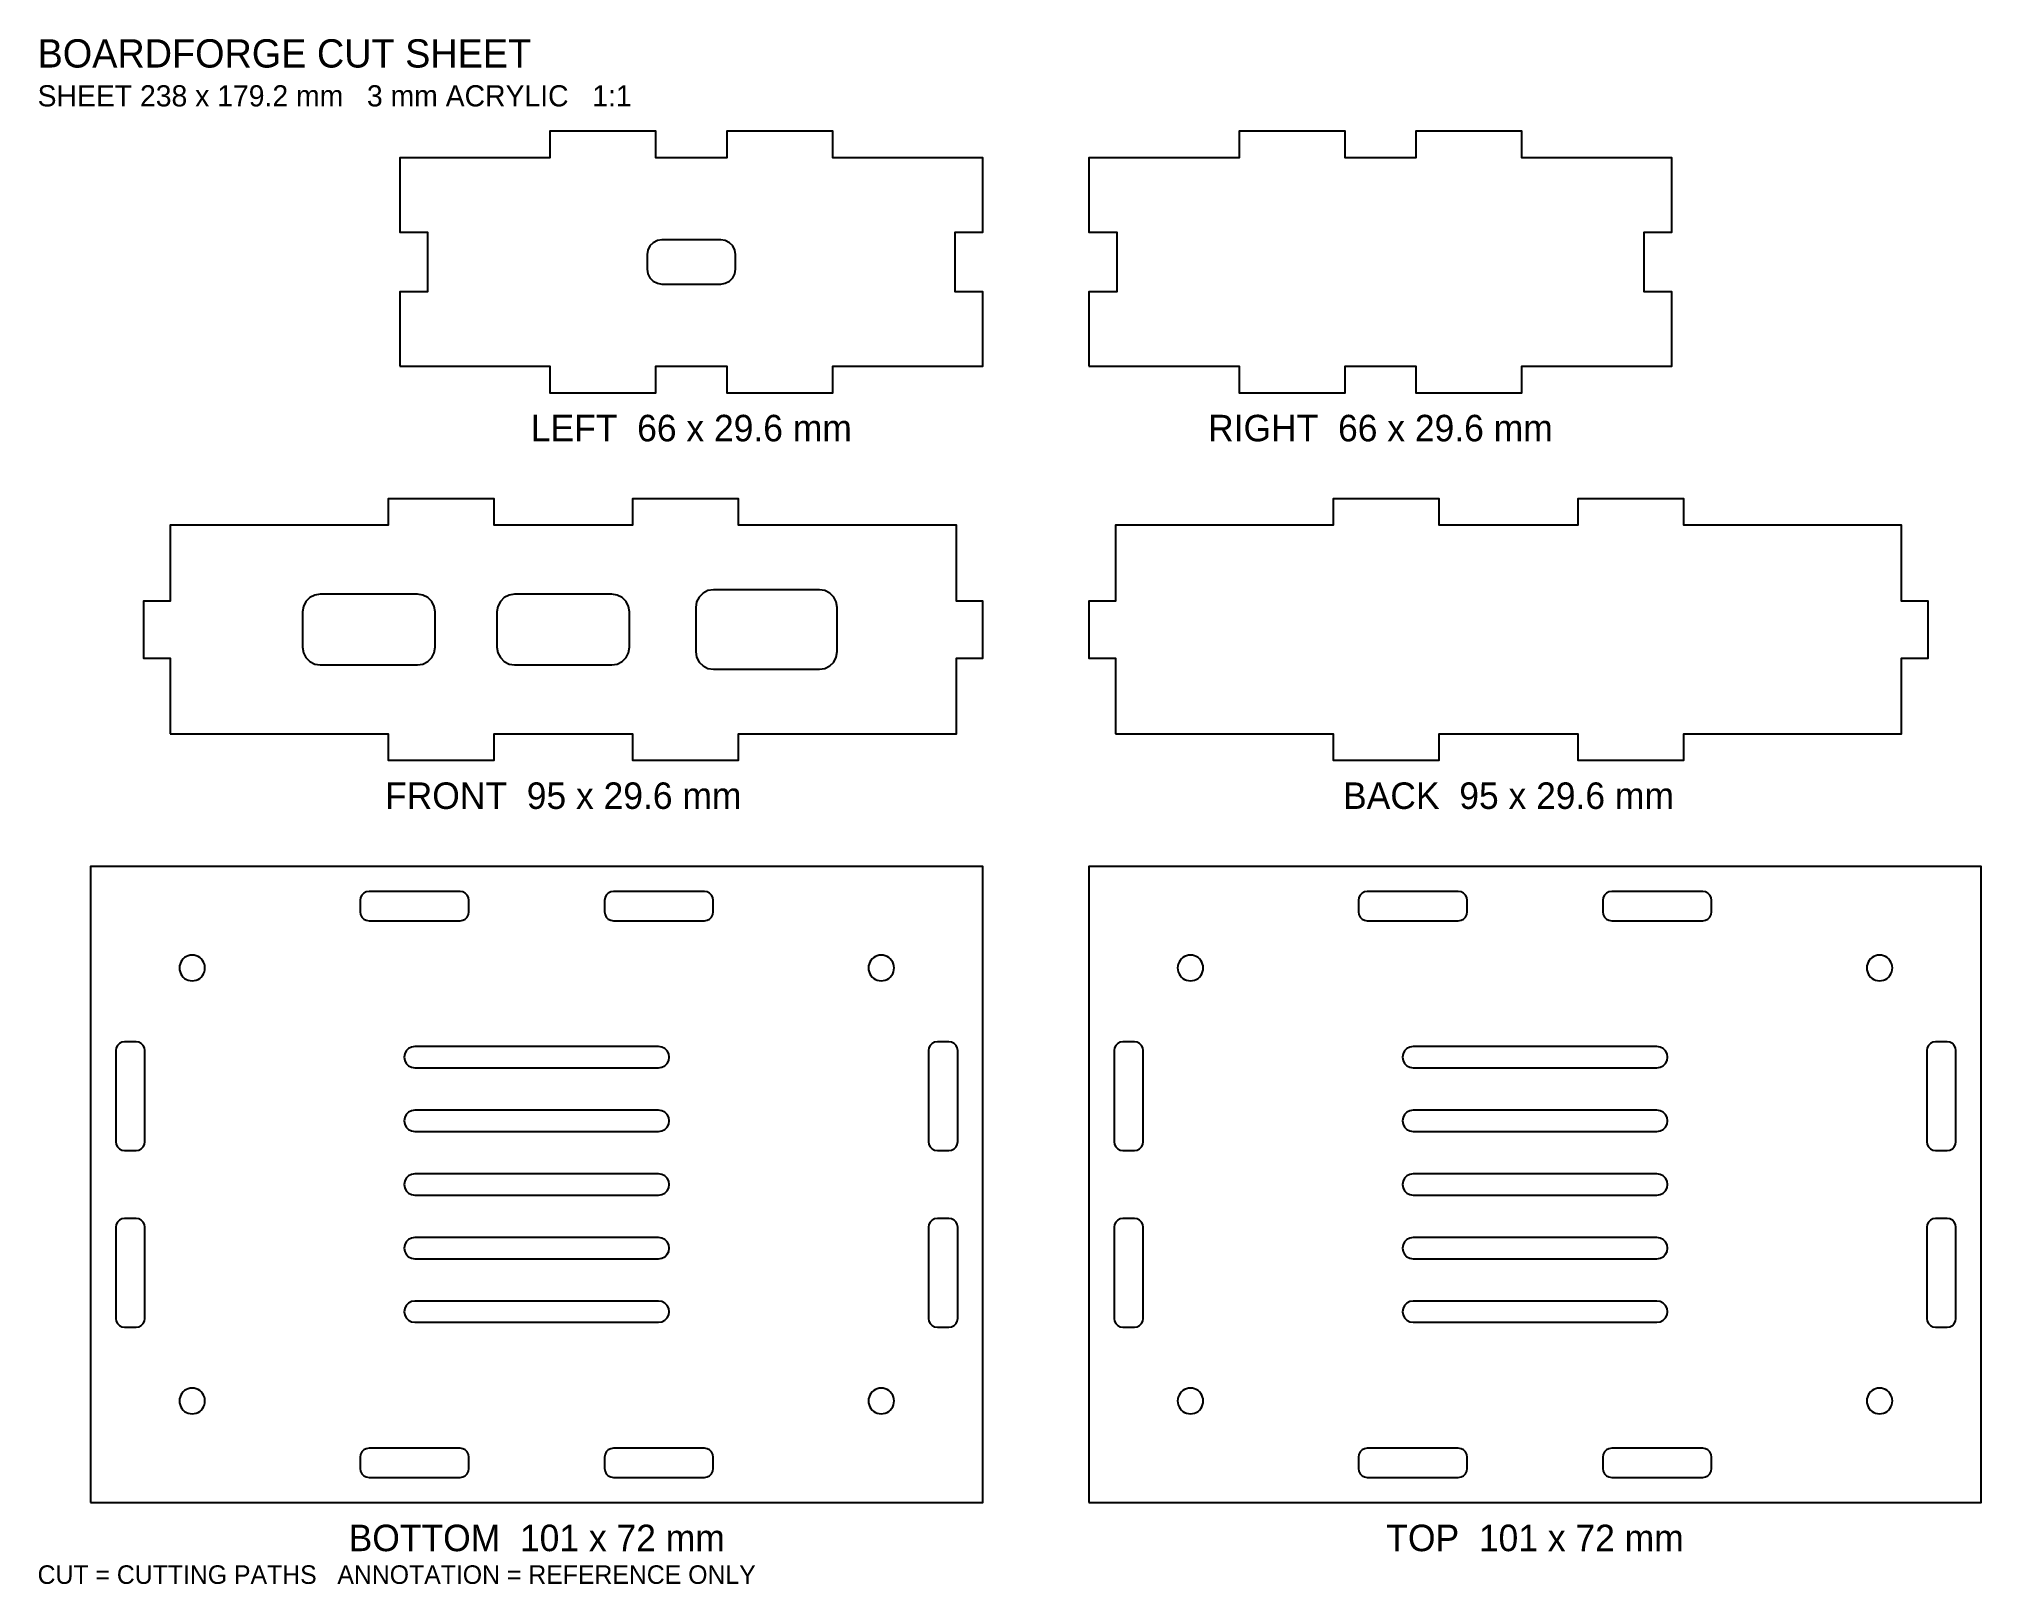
# Model space of a CAD drawing. Header units: millimetres. Extents: x 6 to 226, y 3 to 178.
import ezdxf
from ezdxf.enums import TextEntityAlignment as Align

# ---------------------------------------------------------------- set-up
doc = ezdxf.new("R2010")
doc.units = ezdxf.units.MM
doc.layers.add('ANNOTATION', color=7, linetype='CONTINUOUS')
doc.layers.add('CUT', color=1, linetype='CONTINUOUS')

msp = doc.modelspace()

# ---------------------------------------------------------------- linework, layer by layer
at = {"layer": 'CUT'}
for points in [[(47, 140.6), (64, 140.6), (64, 137.6), (76, 137.6), (76, 140.6), (84, 140.6), (84, 137.6), (96, 137.6), (96, 140.6), (113, 140.6), (113, 149.0278), (109.85, 149.0278), (109.85, 155.7722), (113, 155.7722), (113, 164.2), (96, 164.2), (96, 167.2), (84, 167.2), (84, 164.2), (76, 164.2), (76, 167.2), (64, 167.2), (64, 164.2), (47, 164.2), (47, 155.7722), (50.15, 155.7722), (50.15, 149.0278), (47, 149.0278)], [(125, 140.6), (142, 140.6), (142, 137.6), (154, 137.6), (154, 140.6), (162, 140.6), (162, 137.6), (174, 137.6), (174, 140.6), (191, 140.6), (191, 149.0278), (187.85, 149.0278), (187.85, 155.7722), (191, 155.7722), (191, 164.2), (174, 164.2), (174, 167.2), (162, 167.2), (162, 164.2), (154, 164.2), (154, 167.2), (142, 167.2), (142, 164.2), (125, 164.2), (125, 155.7722), (128.15, 155.7722), (128.15, 149.0278), (125, 149.0278)], [(76.6667, 149.9), (83.3333, 149.9), (83.8484, 149.9816), (84.313, 150.2183), (84.6817, 150.587), (84.9184, 151.0516), (85, 151.5667), (85, 153.2333), (84.9184, 153.7484), (84.6817, 154.213), (84.313, 154.5817), (83.8484, 154.8184), (83.3333, 154.9), (76.6667, 154.9), (76.1516, 154.8184), (75.687, 154.5817), (75.3183, 154.213), (75.0816, 153.7484), (75, 153.2333), (75, 151.5667), (75.0816, 151.0516), (75.3183, 150.587), (75.687, 150.2183), (76.1516, 149.9816)], [(21, 99), (45.6667, 99), (45.6667, 96), (57.6667, 96), (57.6667, 99), (73.3333, 99), (73.3333, 96), (85.3333, 96), (85.3333, 99), (110, 99), (110, 107.5778), (113, 107.5778), (113, 114.0222), (110, 114.0222), (110, 122.6), (85.3333, 122.6), (85.3333, 125.6), (73.3333, 125.6), (73.3333, 122.6), (57.6667, 122.6), (57.6667, 125.6), (45.6667, 125.6), (45.6667, 122.6), (21, 122.6), (21, 114.0222), (18, 114.0222), (18, 107.5778), (21, 107.5778)], [(128, 99), (152.6667, 99), (152.6667, 96), (164.6667, 96), (164.6667, 99), (180.3333, 99), (180.3333, 96), (192.3333, 96), (192.3333, 99), (217, 99), (217, 107.5778), (220, 107.5778), (220, 114.0222), (217, 114.0222), (217, 122.6), (192.3333, 122.6), (192.3333, 125.6), (180.3333, 125.6), (180.3333, 122.6), (164.6667, 122.6), (164.6667, 125.6), (152.6667, 125.6), (152.6667, 122.6), (128, 122.6), (128, 114.0222), (125, 114.0222), (125, 107.5778), (128, 107.5778)], [(38, 106.8), (49, 106.8), (49.618, 106.8979), (50.1756, 107.182), (50.618, 107.6244), (50.9021, 108.182), (51, 108.8), (51, 112.8), (50.9021, 113.418), (50.618, 113.9756), (50.1756, 114.418), (49.618, 114.7021), (49, 114.8), (38, 114.8), (37.382, 114.7021), (36.8244, 114.418), (36.382, 113.9756), (36.0979, 113.418), (36, 112.8), (36, 108.8), (36.0979, 108.182), (36.382, 107.6244), (36.8244, 107.182), (37.382, 106.8979)], [(60, 106.8), (71, 106.8), (71.618, 106.8979), (72.1756, 107.182), (72.618, 107.6244), (72.9021, 108.182), (73, 108.8), (73, 112.8), (72.9021, 113.418), (72.618, 113.9756), (72.1756, 114.418), (71.618, 114.7021), (71, 114.8), (60, 114.8), (59.382, 114.7021), (58.8244, 114.418), (58.382, 113.9756), (58.0979, 113.418), (58, 112.8), (58, 108.8), (58.0979, 108.182), (58.382, 107.6244), (58.8244, 107.182), (59.382, 106.8979)], [(82.5, 106.3), (94.5, 106.3), (95.118, 106.3979), (95.6756, 106.682), (96.118, 107.1244), (96.4021, 107.682), (96.5, 108.3), (96.5, 113.3), (96.4021, 113.918), (96.118, 114.4756), (95.6756, 114.918), (95.118, 115.2021), (94.5, 115.3), (82.5, 115.3), (81.882, 115.2021), (81.3244, 114.918), (80.882, 114.4756), (80.5979, 113.918), (80.5, 113.3), (80.5, 108.3), (80.5979, 107.682), (80.882, 107.1244), (81.3244, 106.682), (81.882, 106.3979)], [(12, 12), (113, 12), (113, 84), (12, 84)], [(125, 12), (226, 12), (226, 84), (125, 84)], [(43.5167, 77.85), (53.8167, 77.85), (54.1257, 77.8989), (54.4045, 78.041), (54.6257, 78.2622), (54.7677, 78.541), (54.8167, 78.85), (54.8167, 80.15), (54.7677, 80.459), (54.6257, 80.7378), (54.4045, 80.959), (54.1257, 81.1011), (53.8167, 81.15), (43.5167, 81.15), (43.2076, 81.1011), (42.9289, 80.959), (42.7076, 80.7378), (42.5656, 80.459), (42.5167, 80.15), (42.5167, 78.85), (42.5656, 78.541), (42.7076, 78.2622), (42.9289, 78.041), (43.2076, 77.8989)], [(71.1833, 77.85), (81.4833, 77.85), (81.7924, 77.8989), (82.0711, 78.041), (82.2924, 78.2622), (82.4344, 78.541), (82.4833, 78.85), (82.4833, 80.15), (82.4344, 80.459), (82.2924, 80.7378), (82.0711, 80.959), (81.7924, 81.1011), (81.4833, 81.15), (71.1833, 81.15), (70.8743, 81.1011), (70.5955, 80.959), (70.3743, 80.7378), (70.2323, 80.459), (70.1833, 80.15), (70.1833, 78.85), (70.2323, 78.541), (70.3743, 78.2622), (70.5955, 78.041), (70.8743, 77.8989)], [(156.5167, 77.85), (166.8167, 77.85), (167.1257, 77.8989), (167.4045, 78.041), (167.6257, 78.2622), (167.7677, 78.541), (167.8167, 78.85), (167.8167, 80.15), (167.7677, 80.459), (167.6257, 80.7378), (167.4045, 80.959), (167.1257, 81.1011), (166.8167, 81.15), (156.5167, 81.15), (156.2076, 81.1011), (155.9289, 80.959), (155.7076, 80.7378), (155.5656, 80.459), (155.5167, 80.15), (155.5167, 78.85), (155.5656, 78.541), (155.7076, 78.2622), (155.9289, 78.041), (156.2076, 77.8989)], [(184.1833, 77.85), (194.4833, 77.85), (194.7924, 77.8989), (195.0711, 78.041), (195.2924, 78.2622), (195.4344, 78.541), (195.4833, 78.85), (195.4833, 80.15), (195.4344, 80.459), (195.2924, 80.7378), (195.0711, 80.959), (194.7924, 81.1011), (194.4833, 81.15), (184.1833, 81.15), (183.8743, 81.1011), (183.5955, 80.959), (183.3743, 80.7378), (183.2323, 80.459), (183.1833, 80.15), (183.1833, 78.85), (183.2323, 78.541), (183.3743, 78.2622), (183.5955, 78.041), (183.8743, 77.8989)], [(24.95, 72.5), (24.9321, 72.7268), (24.879, 72.9481), (24.792, 73.1583), (24.6731, 73.3523), (24.5253, 73.5253), (24.3523, 73.6731), (24.1583, 73.792), (23.9481, 73.879), (23.7268, 73.9321), (23.5, 73.95), (23.2732, 73.9321), (23.0519, 73.879), (22.8417, 73.792), (22.6477, 73.6731), (22.4747, 73.5253), (22.3269, 73.3523), (22.208, 73.1583), (22.121, 72.9481), (22.0679, 72.7268), (22.05, 72.5), (22.0679, 72.2732), (22.121, 72.0519), (22.208, 71.8417), (22.3269, 71.6477), (22.4747, 71.4747), (22.6477, 71.3269), (22.8417, 71.208), (23.0519, 71.121), (23.2732, 71.0679), (23.5, 71.05), (23.7268, 71.0679), (23.9481, 71.121), (24.1583, 71.208), (24.3523, 71.3269), (24.5253, 71.4747), (24.6731, 71.6477), (24.792, 71.8417), (24.879, 72.0519), (24.9321, 72.2732)], [(102.95, 72.5), (102.9321, 72.7268), (102.879, 72.9481), (102.792, 73.1583), (102.6731, 73.3523), (102.5253, 73.5253), (102.3523, 73.6731), (102.1583, 73.792), (101.9481, 73.879), (101.7268, 73.9321), (101.5, 73.95), (101.2732, 73.9321), (101.0519, 73.879), (100.8417, 73.792), (100.6477, 73.6731), (100.4747, 73.5253), (100.3269, 73.3523), (100.208, 73.1583), (100.121, 72.9481), (100.0679, 72.7268), (100.05, 72.5), (100.0679, 72.2732), (100.121, 72.0519), (100.208, 71.8417), (100.3269, 71.6477), (100.4747, 71.4747), (100.6477, 71.3269), (100.8417, 71.208), (101.0519, 71.121), (101.2732, 71.0679), (101.5, 71.05), (101.7268, 71.0679), (101.9481, 71.121), (102.1583, 71.208), (102.3523, 71.3269), (102.5253, 71.4747), (102.6731, 71.6477), (102.792, 71.8417), (102.879, 72.0519), (102.9321, 72.2732)], [(137.95, 72.5), (137.9321, 72.7268), (137.879, 72.9481), (137.792, 73.1583), (137.6731, 73.3523), (137.5253, 73.5253), (137.3523, 73.6731), (137.1583, 73.792), (136.9481, 73.879), (136.7268, 73.9321), (136.5, 73.95), (136.2732, 73.9321), (136.0519, 73.879), (135.8417, 73.792), (135.6477, 73.6731), (135.4747, 73.5253), (135.3269, 73.3523), (135.208, 73.1583), (135.121, 72.9481), (135.0679, 72.7268), (135.05, 72.5), (135.0679, 72.2732), (135.121, 72.0519), (135.208, 71.8417), (135.3269, 71.6477), (135.4747, 71.4747), (135.6477, 71.3269), (135.8417, 71.208), (136.0519, 71.121), (136.2732, 71.0679), (136.5, 71.05), (136.7268, 71.0679), (136.9481, 71.121), (137.1583, 71.208), (137.3523, 71.3269), (137.5253, 71.4747), (137.6731, 71.6477), (137.792, 71.8417), (137.879, 72.0519), (137.9321, 72.2732)], [(215.95, 72.5), (215.9321, 72.7268), (215.879, 72.9481), (215.792, 73.1583), (215.6731, 73.3523), (215.5253, 73.5253), (215.3523, 73.6731), (215.1583, 73.792), (214.9481, 73.879), (214.7268, 73.9321), (214.5, 73.95), (214.2732, 73.9321), (214.0519, 73.879), (213.8417, 73.792), (213.6477, 73.6731), (213.4747, 73.5253), (213.3269, 73.3523), (213.208, 73.1583), (213.121, 72.9481), (213.0679, 72.7268), (213.05, 72.5), (213.0679, 72.2732), (213.121, 72.0519), (213.208, 71.8417), (213.3269, 71.6477), (213.4747, 71.4747), (213.6477, 71.3269), (213.8417, 71.208), (214.0519, 71.121), (214.2732, 71.0679), (214.5, 71.05), (214.7268, 71.0679), (214.9481, 71.121), (215.1583, 71.208), (215.3523, 71.3269), (215.5253, 71.4747), (215.6731, 71.6477), (215.792, 71.8417), (215.879, 72.0519), (215.9321, 72.2732)], [(15.85, 51.85), (17.15, 51.85), (17.459, 51.8989), (17.7378, 52.041), (17.959, 52.2622), (18.1011, 52.541), (18.15, 52.85), (18.15, 63.15), (18.1011, 63.459), (17.959, 63.7378), (17.7378, 63.959), (17.459, 64.1011), (17.15, 64.15), (15.85, 64.15), (15.541, 64.1011), (15.2622, 63.959), (15.041, 63.7378), (14.8989, 63.459), (14.85, 63.15), (14.85, 52.85), (14.8989, 52.541), (15.041, 52.2622), (15.2622, 52.041), (15.541, 51.8989)], [(107.85, 51.85), (109.15, 51.85), (109.459, 51.8989), (109.7378, 52.041), (109.959, 52.2622), (110.1011, 52.541), (110.15, 52.85), (110.15, 63.15), (110.1011, 63.459), (109.959, 63.7378), (109.7378, 63.959), (109.459, 64.1011), (109.15, 64.15), (107.85, 64.15), (107.541, 64.1011), (107.2622, 63.959), (107.041, 63.7378), (106.8989, 63.459), (106.85, 63.15), (106.85, 52.85), (106.8989, 52.541), (107.041, 52.2622), (107.2622, 52.041), (107.541, 51.8989)], [(128.85, 51.85), (130.15, 51.85), (130.459, 51.8989), (130.7378, 52.041), (130.959, 52.2622), (131.1011, 52.541), (131.15, 52.85), (131.15, 63.15), (131.1011, 63.459), (130.959, 63.7378), (130.7378, 63.959), (130.459, 64.1011), (130.15, 64.15), (128.85, 64.15), (128.541, 64.1011), (128.2622, 63.959), (128.041, 63.7378), (127.8989, 63.459), (127.85, 63.15), (127.85, 52.85), (127.8989, 52.541), (128.041, 52.2622), (128.2622, 52.041), (128.541, 51.8989)], [(220.85, 51.85), (222.15, 51.85), (222.459, 51.8989), (222.7378, 52.041), (222.959, 52.2622), (223.1011, 52.541), (223.15, 52.85), (223.15, 63.15), (223.1011, 63.459), (222.959, 63.7378), (222.7378, 63.959), (222.459, 64.1011), (222.15, 64.15), (220.85, 64.15), (220.541, 64.1011), (220.2622, 63.959), (220.041, 63.7378), (219.8989, 63.459), (219.85, 63.15), (219.85, 52.85), (219.8989, 52.541), (220.041, 52.2622), (220.2622, 52.041), (220.541, 51.8989)], [(48.7, 61.2), (76.3, 61.2), (76.6708, 61.2587), (77.0053, 61.4292), (77.2708, 61.6947), (77.4413, 62.0292), (77.5, 62.4), (77.4413, 62.7708), (77.2708, 63.1053), (77.0053, 63.3708), (76.6708, 63.5413), (76.3, 63.6), (48.7, 63.6), (48.3292, 63.5413), (47.9947, 63.3708), (47.7292, 63.1053), (47.5587, 62.7708), (47.5, 62.4), (47.5587, 62.0292), (47.7292, 61.6947), (47.9947, 61.4292), (48.3292, 61.2587)], [(161.7, 61.2), (189.3, 61.2), (189.6708, 61.2587), (190.0053, 61.4292), (190.2708, 61.6947), (190.4413, 62.0292), (190.5, 62.4), (190.4413, 62.7708), (190.2708, 63.1053), (190.0053, 63.3708), (189.6708, 63.5413), (189.3, 63.6), (161.7, 63.6), (161.3292, 63.5413), (160.9947, 63.3708), (160.7292, 63.1053), (160.5587, 62.7708), (160.5, 62.4), (160.5587, 62.0292), (160.7292, 61.6947), (160.9947, 61.4292), (161.3292, 61.2587)], [(48.7, 54), (76.3, 54), (76.6708, 54.0587), (77.0053, 54.2292), (77.2708, 54.4947), (77.4413, 54.8292), (77.5, 55.2), (77.4413, 55.5708), (77.2708, 55.9053), (77.0053, 56.1708), (76.6708, 56.3413), (76.3, 56.4), (48.7, 56.4), (48.3292, 56.3413), (47.9947, 56.1708), (47.7292, 55.9053), (47.5587, 55.5708), (47.5, 55.2), (47.5587, 54.8292), (47.7292, 54.4947), (47.9947, 54.2292), (48.3292, 54.0587)], [(161.7, 54), (189.3, 54), (189.6708, 54.0587), (190.0053, 54.2292), (190.2708, 54.4947), (190.4413, 54.8292), (190.5, 55.2), (190.4413, 55.5708), (190.2708, 55.9053), (190.0053, 56.1708), (189.6708, 56.3413), (189.3, 56.4), (161.7, 56.4), (161.3292, 56.3413), (160.9947, 56.1708), (160.7292, 55.9053), (160.5587, 55.5708), (160.5, 55.2), (160.5587, 54.8292), (160.7292, 54.4947), (160.9947, 54.2292), (161.3292, 54.0587)], [(48.7, 46.8), (76.3, 46.8), (76.6708, 46.8587), (77.0053, 47.0292), (77.2708, 47.2947), (77.4413, 47.6292), (77.5, 48), (77.4413, 48.3708), (77.2708, 48.7053), (77.0053, 48.9708), (76.6708, 49.1413), (76.3, 49.2), (48.7, 49.2), (48.3292, 49.1413), (47.9947, 48.9708), (47.7292, 48.7053), (47.5587, 48.3708), (47.5, 48), (47.5587, 47.6292), (47.7292, 47.2947), (47.9947, 47.0292), (48.3292, 46.8587)], [(161.7, 46.8), (189.3, 46.8), (189.6708, 46.8587), (190.0053, 47.0292), (190.2708, 47.2947), (190.4413, 47.6292), (190.5, 48), (190.4413, 48.3708), (190.2708, 48.7053), (190.0053, 48.9708), (189.6708, 49.1413), (189.3, 49.2), (161.7, 49.2), (161.3292, 49.1413), (160.9947, 48.9708), (160.7292, 48.7053), (160.5587, 48.3708), (160.5, 48), (160.5587, 47.6292), (160.7292, 47.2947), (160.9947, 47.0292), (161.3292, 46.8587)], [(15.85, 31.85), (17.15, 31.85), (17.459, 31.8989), (17.7378, 32.041), (17.959, 32.2622), (18.1011, 32.541), (18.15, 32.85), (18.15, 43.15), (18.1011, 43.459), (17.959, 43.7378), (17.7378, 43.959), (17.459, 44.1011), (17.15, 44.15), (15.85, 44.15), (15.541, 44.1011), (15.2622, 43.959), (15.041, 43.7378), (14.8989, 43.459), (14.85, 43.15), (14.85, 32.85), (14.8989, 32.541), (15.041, 32.2622), (15.2622, 32.041), (15.541, 31.8989)], [(107.85, 31.85), (109.15, 31.85), (109.459, 31.8989), (109.7378, 32.041), (109.959, 32.2622), (110.1011, 32.541), (110.15, 32.85), (110.15, 43.15), (110.1011, 43.459), (109.959, 43.7378), (109.7378, 43.959), (109.459, 44.1011), (109.15, 44.15), (107.85, 44.15), (107.541, 44.1011), (107.2622, 43.959), (107.041, 43.7378), (106.8989, 43.459), (106.85, 43.15), (106.85, 32.85), (106.8989, 32.541), (107.041, 32.2622), (107.2622, 32.041), (107.541, 31.8989)], [(128.85, 31.85), (130.15, 31.85), (130.459, 31.8989), (130.7378, 32.041), (130.959, 32.2622), (131.1011, 32.541), (131.15, 32.85), (131.15, 43.15), (131.1011, 43.459), (130.959, 43.7378), (130.7378, 43.959), (130.459, 44.1011), (130.15, 44.15), (128.85, 44.15), (128.541, 44.1011), (128.2622, 43.959), (128.041, 43.7378), (127.8989, 43.459), (127.85, 43.15), (127.85, 32.85), (127.8989, 32.541), (128.041, 32.2622), (128.2622, 32.041), (128.541, 31.8989)], [(220.85, 31.85), (222.15, 31.85), (222.459, 31.8989), (222.7378, 32.041), (222.959, 32.2622), (223.1011, 32.541), (223.15, 32.85), (223.15, 43.15), (223.1011, 43.459), (222.959, 43.7378), (222.7378, 43.959), (222.459, 44.1011), (222.15, 44.15), (220.85, 44.15), (220.541, 44.1011), (220.2622, 43.959), (220.041, 43.7378), (219.8989, 43.459), (219.85, 43.15), (219.85, 32.85), (219.8989, 32.541), (220.041, 32.2622), (220.2622, 32.041), (220.541, 31.8989)], [(48.7, 39.6), (76.3, 39.6), (76.6708, 39.6587), (77.0053, 39.8292), (77.2708, 40.0947), (77.4413, 40.4292), (77.5, 40.8), (77.4413, 41.1708), (77.2708, 41.5053), (77.0053, 41.7708), (76.6708, 41.9413), (76.3, 42), (48.7, 42), (48.3292, 41.9413), (47.9947, 41.7708), (47.7292, 41.5053), (47.5587, 41.1708), (47.5, 40.8), (47.5587, 40.4292), (47.7292, 40.0947), (47.9947, 39.8292), (48.3292, 39.6587)], [(161.7, 39.6), (189.3, 39.6), (189.6708, 39.6587), (190.0053, 39.8292), (190.2708, 40.0947), (190.4413, 40.4292), (190.5, 40.8), (190.4413, 41.1708), (190.2708, 41.5053), (190.0053, 41.7708), (189.6708, 41.9413), (189.3, 42), (161.7, 42), (161.3292, 41.9413), (160.9947, 41.7708), (160.7292, 41.5053), (160.5587, 41.1708), (160.5, 40.8), (160.5587, 40.4292), (160.7292, 40.0947), (160.9947, 39.8292), (161.3292, 39.6587)], [(48.7, 32.4), (76.3, 32.4), (76.6708, 32.4587), (77.0053, 32.6292), (77.2708, 32.8947), (77.4413, 33.2292), (77.5, 33.6), (77.4413, 33.9708), (77.2708, 34.3053), (77.0053, 34.5708), (76.6708, 34.7413), (76.3, 34.8), (48.7, 34.8), (48.3292, 34.7413), (47.9947, 34.5708), (47.7292, 34.3053), (47.5587, 33.9708), (47.5, 33.6), (47.5587, 33.2292), (47.7292, 32.8947), (47.9947, 32.6292), (48.3292, 32.4587)], [(161.7, 32.4), (189.3, 32.4), (189.6708, 32.4587), (190.0053, 32.6292), (190.2708, 32.8947), (190.4413, 33.2292), (190.5, 33.6), (190.4413, 33.9708), (190.2708, 34.3053), (190.0053, 34.5708), (189.6708, 34.7413), (189.3, 34.8), (161.7, 34.8), (161.3292, 34.7413), (160.9947, 34.5708), (160.7292, 34.3053), (160.5587, 33.9708), (160.5, 33.6), (160.5587, 33.2292), (160.7292, 32.8947), (160.9947, 32.6292), (161.3292, 32.4587)], [(24.95, 23.5), (24.9321, 23.7268), (24.879, 23.9481), (24.792, 24.1583), (24.6731, 24.3523), (24.5253, 24.5253), (24.3523, 24.6731), (24.1583, 24.792), (23.9481, 24.879), (23.7268, 24.9321), (23.5, 24.95), (23.2732, 24.9321), (23.0519, 24.879), (22.8417, 24.792), (22.6477, 24.6731), (22.4747, 24.5253), (22.3269, 24.3523), (22.208, 24.1583), (22.121, 23.9481), (22.0679, 23.7268), (22.05, 23.5), (22.0679, 23.2732), (22.121, 23.0519), (22.208, 22.8417), (22.3269, 22.6477), (22.4747, 22.4747), (22.6477, 22.3269), (22.8417, 22.208), (23.0519, 22.121), (23.2732, 22.0679), (23.5, 22.05), (23.7268, 22.0679), (23.9481, 22.121), (24.1583, 22.208), (24.3523, 22.3269), (24.5253, 22.4747), (24.6731, 22.6477), (24.792, 22.8417), (24.879, 23.0519), (24.9321, 23.2732)], [(102.95, 23.5), (102.9321, 23.7268), (102.879, 23.9481), (102.792, 24.1583), (102.6731, 24.3523), (102.5253, 24.5253), (102.3523, 24.6731), (102.1583, 24.792), (101.9481, 24.879), (101.7268, 24.9321), (101.5, 24.95), (101.2732, 24.9321), (101.0519, 24.879), (100.8417, 24.792), (100.6477, 24.6731), (100.4747, 24.5253), (100.3269, 24.3523), (100.208, 24.1583), (100.121, 23.9481), (100.0679, 23.7268), (100.05, 23.5), (100.0679, 23.2732), (100.121, 23.0519), (100.208, 22.8417), (100.3269, 22.6477), (100.4747, 22.4747), (100.6477, 22.3269), (100.8417, 22.208), (101.0519, 22.121), (101.2732, 22.0679), (101.5, 22.05), (101.7268, 22.0679), (101.9481, 22.121), (102.1583, 22.208), (102.3523, 22.3269), (102.5253, 22.4747), (102.6731, 22.6477), (102.792, 22.8417), (102.879, 23.0519), (102.9321, 23.2732)], [(137.95, 23.5), (137.9321, 23.7268), (137.879, 23.9481), (137.792, 24.1583), (137.6731, 24.3523), (137.5253, 24.5253), (137.3523, 24.6731), (137.1583, 24.792), (136.9481, 24.879), (136.7268, 24.9321), (136.5, 24.95), (136.2732, 24.9321), (136.0519, 24.879), (135.8417, 24.792), (135.6477, 24.6731), (135.4747, 24.5253), (135.3269, 24.3523), (135.208, 24.1583), (135.121, 23.9481), (135.0679, 23.7268), (135.05, 23.5), (135.0679, 23.2732), (135.121, 23.0519), (135.208, 22.8417), (135.3269, 22.6477), (135.4747, 22.4747), (135.6477, 22.3269), (135.8417, 22.208), (136.0519, 22.121), (136.2732, 22.0679), (136.5, 22.05), (136.7268, 22.0679), (136.9481, 22.121), (137.1583, 22.208), (137.3523, 22.3269), (137.5253, 22.4747), (137.6731, 22.6477), (137.792, 22.8417), (137.879, 23.0519), (137.9321, 23.2732)], [(215.95, 23.5), (215.9321, 23.7268), (215.879, 23.9481), (215.792, 24.1583), (215.6731, 24.3523), (215.5253, 24.5253), (215.3523, 24.6731), (215.1583, 24.792), (214.9481, 24.879), (214.7268, 24.9321), (214.5, 24.95), (214.2732, 24.9321), (214.0519, 24.879), (213.8417, 24.792), (213.6477, 24.6731), (213.4747, 24.5253), (213.3269, 24.3523), (213.208, 24.1583), (213.121, 23.9481), (213.0679, 23.7268), (213.05, 23.5), (213.0679, 23.2732), (213.121, 23.0519), (213.208, 22.8417), (213.3269, 22.6477), (213.4747, 22.4747), (213.6477, 22.3269), (213.8417, 22.208), (214.0519, 22.121), (214.2732, 22.0679), (214.5, 22.05), (214.7268, 22.0679), (214.9481, 22.121), (215.1583, 22.208), (215.3523, 22.3269), (215.5253, 22.4747), (215.6731, 22.6477), (215.792, 22.8417), (215.879, 23.0519), (215.9321, 23.2732)], [(43.5167, 14.85), (53.8167, 14.85), (54.1257, 14.8989), (54.4045, 15.041), (54.6257, 15.2622), (54.7677, 15.541), (54.8167, 15.85), (54.8167, 17.15), (54.7677, 17.459), (54.6257, 17.7378), (54.4045, 17.959), (54.1257, 18.1011), (53.8167, 18.15), (43.5167, 18.15), (43.2076, 18.1011), (42.9289, 17.959), (42.7076, 17.7378), (42.5656, 17.459), (42.5167, 17.15), (42.5167, 15.85), (42.5656, 15.541), (42.7076, 15.2622), (42.9289, 15.041), (43.2076, 14.8989)], [(71.1833, 14.85), (81.4833, 14.85), (81.7924, 14.8989), (82.0711, 15.041), (82.2924, 15.2622), (82.4344, 15.541), (82.4833, 15.85), (82.4833, 17.15), (82.4344, 17.459), (82.2924, 17.7378), (82.0711, 17.959), (81.7924, 18.1011), (81.4833, 18.15), (71.1833, 18.15), (70.8743, 18.1011), (70.5955, 17.959), (70.3743, 17.7378), (70.2323, 17.459), (70.1833, 17.15), (70.1833, 15.85), (70.2323, 15.541), (70.3743, 15.2622), (70.5955, 15.041), (70.8743, 14.8989)], [(156.5167, 14.85), (166.8167, 14.85), (167.1257, 14.8989), (167.4045, 15.041), (167.6257, 15.2622), (167.7677, 15.541), (167.8167, 15.85), (167.8167, 17.15), (167.7677, 17.459), (167.6257, 17.7378), (167.4045, 17.959), (167.1257, 18.1011), (166.8167, 18.15), (156.5167, 18.15), (156.2076, 18.1011), (155.9289, 17.959), (155.7076, 17.7378), (155.5656, 17.459), (155.5167, 17.15), (155.5167, 15.85), (155.5656, 15.541), (155.7076, 15.2622), (155.9289, 15.041), (156.2076, 14.8989)], [(184.1833, 14.85), (194.4833, 14.85), (194.7924, 14.8989), (195.0711, 15.041), (195.2924, 15.2622), (195.4344, 15.541), (195.4833, 15.85), (195.4833, 17.15), (195.4344, 17.459), (195.2924, 17.7378), (195.0711, 17.959), (194.7924, 18.1011), (194.4833, 18.15), (184.1833, 18.15), (183.8743, 18.1011), (183.5955, 17.959), (183.3743, 17.7378), (183.2323, 17.459), (183.1833, 17.15), (183.1833, 15.85), (183.2323, 15.541), (183.3743, 15.2622), (183.5955, 15.041), (183.8743, 14.8989)]]:
    msp.add_lwpolyline(points, close=True, dxfattribs=at)

# ---------------------------------------------------------------- texts
at = {"layer": 'ANNOTATION'}
for s, height, p in [('BOARDFORGE CUT SHEET', 3.2, (6, 174.4)), ('SHEET 238 x 179.2 mm   3 mm ACRYLIC   1:1', 2.4, (6, 170)), ('CUT = CUTTING PATHS   ANNOTATION = REFERENCE ONLY', 2.1, (6, 2.8))]:
    msp.add_text(s, height=height, dxfattribs=at).set_placement(p)
for s, p in [('LEFT  66 x 29.6 mm', (80, 133.6)), ('RIGHT  66 x 29.6 mm', (158, 133.6)), ('FRONT  95 x 29.6 mm', (65.5, 92)), ('BACK  95 x 29.6 mm', (172.5, 92)), ('BOTTOM  101 x 72 mm', (62.5, 8)), ('TOP  101 x 72 mm', (175.5, 8))]:
    msp.add_text(s, height=3, dxfattribs=at).set_placement(p, align=Align.MIDDLE_CENTER)

doc.saveas('drawing.dxf')
